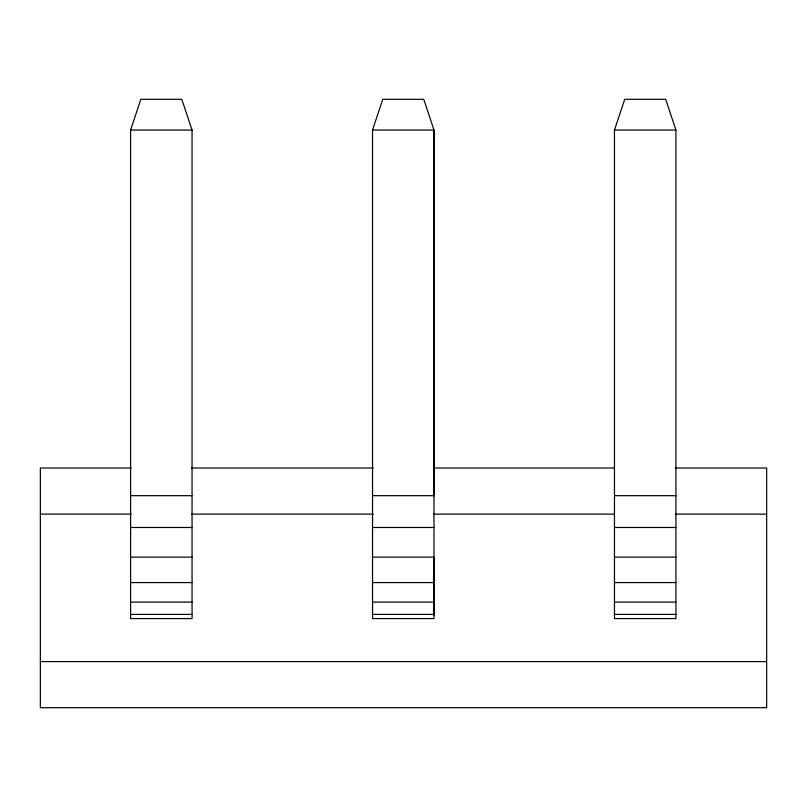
<?xml version="1.0" encoding="UTF-8"?>
<svg xmlns="http://www.w3.org/2000/svg" width="807" height="807" viewBox="0 0 807 807"><rect width="100%" height="100%" fill="white"/><g stroke="black" fill="none" stroke-linecap="round" stroke-linejoin="round"><path stroke-width="1.21" d="M433.984 615.257L433.984 557.133L372.531 557.133M130.593 130.038L140.832 99.311L181.807 99.311L192.046 130.038L192.046 618.586L130.593 618.586L130.593 130.038L192.046 130.038M372.531 130.038L382.77 99.311L423.746 99.311L433.984 130.038L433.984 618.586L372.531 618.586L372.531 130.038L433.984 130.038L433.984 495.68L372.531 495.68M614.47 130.038L624.709 99.311L665.684 99.311L675.923 130.038L675.923 618.586L614.47 618.586L614.47 130.038L675.923 130.038M131.138 468.03L40.35 468.03L40.35 707.689L766.65 707.689L766.65 468.03L675.863 468.03M191.662 468.03L373.238 468.03M433.762 468.03L614.077 468.03M130.593 495.68L192.046 495.68M614.47 495.68L675.923 495.68M40.35 514.12L131.138 514.12M191.662 514.12L373.238 514.12M433.762 514.12L614.077 514.12M675.863 514.12L766.65 514.12M130.593 527.485L192.046 527.485M372.531 527.485L433.984 527.485M614.47 527.485L675.923 527.485M130.593 557.133L192.046 557.133M614.47 557.133L675.923 557.133M130.593 582.583L192.046 582.583M372.531 582.583L433.984 582.583M614.47 582.583L675.923 582.583M130.593 602.113L192.046 602.113M372.531 602.113L433.984 602.113M614.47 602.113L675.923 602.113M130.593 614.399L192.046 614.399M372.531 614.399L433.984 614.399M614.47 614.399L675.923 614.399M40.35 661.599L766.65 661.599"/></g></svg>
